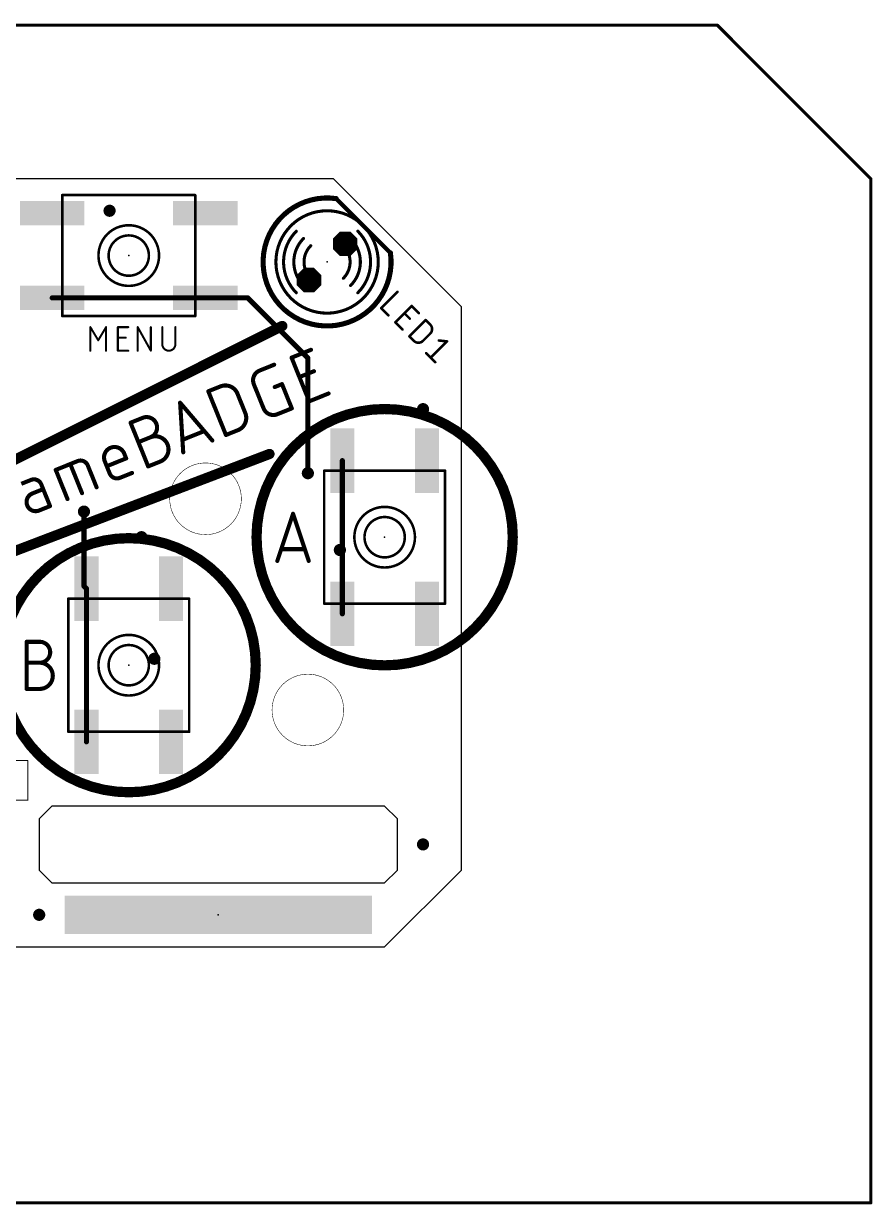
# Model space of a CAD drawing. Extents: x -0.5 to 3.8, y -0.5 to 1.8.
# Drawn here: x 2.145 to 3.803, y -0.503 to 1.803 of the extents above; entities that cross this region are included whole.
import ezdxf

# ---------------------------------------------------------------- set-up
doc = ezdxf.new("R2010")
doc.units = 0
for name, color, linetype in [('1', 22, 'CONTINUOUS'), ('17', 82, 'CONTINUOUS'), ('18', 82, 'CONTINUOUS'), ('20', 30, 'CONTINUOUS'), ('21', 253, 'CONTINUOUS'), ('23', 7, 'CONTINUOUS'), ('25', 253, 'CONTINUOUS'), ('39', 22, 'CONTINUOUS'), ('51', 253, 'CONTINUOUS')]:
    doc.layers.add(name, color=color, linetype=linetype)

# ---------------------------------------------------------------- blocks, each defined once
blk = doc.blocks.new('RECT')
blk.add_solid([(-0.5, -0.5), (0.5, -0.5), (-0.5, 0.5), (0.5, 0.5)])
blk = doc.blocks.new('OCTAGONP')
at = {"const_width": 0.5}
blk.add_lwpolyline([(-0.25, -0.103553), (-0.25, 0.103553), (-0.103553, 0.25), (0.103553, 0.25), (0.25, 0.103553), (0.25, -0.103553), (0.103553, -0.25), (-0.103553, -0.25), (-0.25, -0.103553), (-0.25, 0.103553)], dxfattribs=at)
blk = doc.blocks.new('ROUNDV')
at = {"const_width": 0.5}
blk.add_lwpolyline([(0, -0.25, 1), (0, 0.25, 1), (0, -0.25)], format="xyb", dxfattribs=at)

msp = doc.modelspace()

# ---------------------------------------------------------------- linework, layer by layer
at = {"layer": '1'}
for points, const_width in [([(-0.3, 1.8), (3.5, 1.8)], 0.006), ([(3.5, 1.8), (3.8, 1.5)], 0.006), ([(3.8, 1.5), (3.8, -0.5)], 0.006), ([(2.499606, 1.267323), (2.200394, 1.267323)], 0.01), ([(2.582677, 1.267323), (2.499606, 1.267323)], 0.01), ([(2.7, 1.15), (2.582677, 1.267323)], 0.01), ([(2.7, 0.925), (2.7, 1.15)], 0.01), ([(2.767323, 0.779823), (2.767323, 0.949606)], 0.01), ([(2.2625, 0.85), (2.2625, 0.704429)], 0.01), ([(2.7625, 0.775), (2.767323, 0.779823)], 0.01), ([(2.7625, 0.775), (2.767323, 0.770177)], 0.01), ([(2.767323, 0.770177), (2.767323, 0.650394)], 0.01), ([(2.2625, 0.704429), (2.267323, 0.699606)], 0.01), ([(2.267323, 0.699606), (2.267323, 0.400394)], 0.01), ([(3.8, -0.5), (-0.4, -0.5)], 0.006)]:
    msp.add_lwpolyline(points, dxfattribs=dict(at, const_width=const_width))
for points, const_width in [([(3.501061, 1.801061, 1), (3.498939, 1.798939)], 0.003), ([(3.5, 1.7985, 1), (3.5, 1.8015)], 0.003), ([(3.8015, 1.5, 1), (3.7985, 1.5)], 0.003), ([(3.798939, 1.498939, 1), (3.801061, 1.501061)], 0.003), ([(2.200394, 1.269823, 1), (2.200394, 1.264823)], 0.005), ([(2.499606, 1.269823, 1), (2.499606, 1.264823)], 0.005), ([(2.499606, 1.264823, 1), (2.499606, 1.269823)], 0.005), ([(2.584445, 1.269091, 1), (2.580909, 1.265555)], 0.005), ([(2.582677, 1.264823, 1), (2.582677, 1.269823)], 0.005), ([(2.7025, 1.15, 1), (2.6975, 1.15)], 0.005), ([(2.698232, 1.148232, 1), (2.701768, 1.151768)], 0.005), ([(2.769823, 0.949606, 1), (2.764823, 0.949606)], 0.005), ([(2.6975, 0.925, 1), (2.7025, 0.925)], 0.005), ([(2.265, 0.85, 1), (2.26, 0.85)], 0.005), ([(2.769091, 0.778055, 1), (2.765555, 0.781591)], 0.005), ([(2.764268, 0.776768, 1), (2.760732, 0.773232)], 0.005), ([(2.760732, 0.776768, 1), (2.764268, 0.773232)], 0.005), ([(2.764823, 0.779823, 1), (2.769823, 0.779823)], 0.005), ([(2.769823, 0.770177, 1), (2.764823, 0.770177)], 0.005), ([(2.765555, 0.768409, 1), (2.769091, 0.771945)], 0.005), ([(2.264268, 0.706197, 1), (2.260732, 0.702661)], 0.005), ([(2.26, 0.704429, 1), (2.265, 0.704429)], 0.005), ([(2.269823, 0.699606, 1), (2.264823, 0.699606)], 0.005), ([(2.265555, 0.697839, 1), (2.269091, 0.701374)], 0.005), ([(2.764823, 0.650394, 1), (2.769823, 0.650394)], 0.005), ([(2.264823, 0.400394, 1), (2.269823, 0.400394)], 0.005), ([(3.7985, -0.5, 1), (3.8015, -0.5)], 0.003), ([(3.8, -0.5015, 1), (3.8, -0.4985)], 0.003)]:
    msp.add_lwpolyline(points, format="xyb", dxfattribs=dict(at, const_width=const_width))
at = {"layer": '20'}
for p, q in [((2.75, 1.5), (0.25, 1.5)), ((3, 1.25), (2.75, 1.5)), ((3, 0.15), (3, 1.25)), ((2.175, 0.25), (2.2, 0.275)), ((2.85, 0.275), (2.2, 0.275)), ((2.875, 0.25), (2.85, 0.275)), ((2.175, 0.25), (2.175, 0.15)), ((2.875, 0.15), (2.875, 0.25)), ((2.175, 0.15), (2.2, 0.125)), ((3, 0.15), (2.85, 0)), ((2.85, 0.125), (2.875, 0.15)), ((2.2, 0.125), (2.85, 0.125)), ((0.15, 0), (2.85, 0))]:
    msp.add_line(p, q, dxfattribs=at)
at = {"layer": '20', "const_width": 0.001}
for points in [[(2.5, 0.805, 1), (2.5, 0.945, 1), (2.5, 0.805)], [(2.7, 0.3925, 1), (2.7, 0.5325, 1), (2.7, 0.3925)]]:
    msp.add_lwpolyline(points, format="xyb", dxfattribs=at)
at = {"layer": '21'}
for points, const_width in [([(2.220079, 1.23189), (2.220079, 1.46811)], 0.005), ([(2.220079, 1.46811), (2.479921, 1.46811)], 0.005), ([(2.479921, 1.46811), (2.479921, 1.23189)], 0.005), ([(2.861244, 1.355178), (2.755178, 1.461244)], 0.008), ([(2.1, 0.9375), (2.65, 1.2125)], 0.02), ([(2.479921, 1.23189), (2.220079, 1.23189)], 0.005), ([(2.668118, 1.150624), (2.706029, 1.165941)], 0.008), ([(2.702582, 1.065323), (2.668118, 1.150624)], 0.008), ([(2.605689, 1.125401), (2.634123, 1.136889)], 0.008), ([(2.683435, 1.112712), (2.711868, 1.1242)], 0.008), ([(2.505438, 1.084897), (2.529133, 1.09447)], 0.008), ([(2.539902, 0.999596), (2.505438, 1.084897)], 0.008), ([(2.562401, 1.080349), (2.577718, 1.042437)], 0.008), ([(2.613539, 1.051397), (2.594392, 1.098787)], 0.008), ([(2.635223, 1.093233), (2.64944, 1.098977)], 0.008), ([(2.64944, 1.098977), (2.668587, 1.051588)], 0.008), ([(2.740493, 1.08064), (2.702582, 1.065323)], 0.008), ([(2.456409, 0.965863), (2.450378, 1.062651)], 0.008), ([(2.450378, 1.062651), (2.513276, 0.988838)], 0.008), ([(2.668587, 1.051588), (2.640153, 1.0401)], 0.008), ([(2.353549, 1.02353), (2.377243, 1.033103)], 0.008), ([(2.388012, 0.938229), (2.353549, 1.02353)], 0.008), ([(2.368866, 0.985618), (2.39256, 0.995191)], 0.008), ([(2.497551, 1.007292), (2.454901, 0.99006)], 0.008), ([(2.563597, 1.009169), (2.539902, 0.999596)], 0.008), ([(2.1, 0.7625), (2.625, 0.9625)], 0.02), ([(2.20733, 0.931379), (2.249981, 0.94861)], 0.008), ([(2.25874, 0.885999), (2.235764, 0.942867)], 0.008), ([(2.312795, 0.924376), (2.303222, 0.948071)], 0.008), ([(2.344962, 0.95391), (2.307051, 0.938593)], 0.008), ([(2.341133, 0.963388), (2.344962, 0.95391)], 0.008), ([(2.411707, 0.947802), (2.388012, 0.938229)], 0.008), ([(2.230306, 0.874511), (2.20733, 0.931379)], 0.008), ([(2.269942, 0.940138), (2.287173, 0.897487)], 0.008), ([(2.35645, 0.925477), (2.332756, 0.915904)], 0.008), ([(2.73189, 0.670079), (2.73189, 0.929921)], 0.005), ([(2.73189, 0.929921), (2.96811, 0.929921)], 0.005), ([(2.96811, 0.929921), (2.96811, 0.670079)], 0.005), ([(2.159022, 0.911861), (2.140066, 0.904202)], 0.008), ([(2.196214, 0.860737), (2.178982, 0.903388)], 0.008), ([(2.182812, 0.89391), (2.161486, 0.885294)], 0.008), ([(2.174889, 0.852121), (2.196214, 0.860737)], 0.008), ([(2.23189, 0.420079), (2.23189, 0.679921)], 0.005), ([(2.23189, 0.679921), (2.46811, 0.679921)], 0.005), ([(2.46811, 0.679921), (2.46811, 0.420079)], 0.005), ([(2.96811, 0.670079), (2.73189, 0.670079)], 0.005), ([(2.46811, 0.420079), (2.23189, 0.420079)], 0.005)]:
    msp.add_lwpolyline(points, dxfattribs=dict(at, const_width=const_width))
for points, const_width in [([(2.221329, 1.46811, 1), (2.218829, 1.46811)], 0.0025), ([(2.220079, 1.46936, 1), (2.220079, 1.46686)], 0.0025), ([(2.481171, 1.46811, 1), (2.478671, 1.46811)], 0.0025), ([(2.479921, 1.46686, 1), (2.479921, 1.46936)], 0.0025), ([(2.755178, 1.461244, 3), (2.861244, 1.355178)], 0.01), ([(2.756592, 1.462658, 1), (2.753763, 1.459829)], 0.004), ([(2.754824, 1.458769, 1), (2.755531, 1.463718)], 0.005), ([(2.7375, 1.2375, 1), (2.7375, 1.4375, 1), (2.7375, 1.2375)], 0.006), ([(2.35, 1.290815, 1), (2.35, 1.409185, 1), (2.35, 1.290815)], 0.005), ([(2.35, 1.31063, 1), (2.35, 1.38937, 1), (2.35, 1.31063)], 0.005), ([(2.863718, 1.355531, 1), (2.858769, 1.354824)], 0.005), ([(2.859829, 1.353763, 1), (2.862658, 1.356592)], 0.004), ([(2.220079, 1.23314, 1), (2.220079, 1.23064)], 0.0025), ([(2.218829, 1.23189, 1), (2.221329, 1.23189)], 0.0025), ([(2.478671, 1.23189, 1), (2.481171, 1.23189)], 0.0025), ([(2.479921, 1.23064, 1), (2.479921, 1.23314)], 0.0025), ([(2.652236, 1.208028, 1), (2.647764, 1.216972)], 0.01), ([(2.669972, 1.151373, 1), (2.666263, 1.149874)], 0.004), ([(2.667369, 1.152478, 1), (2.668867, 1.148769)], 0.004), ([(2.706778, 1.164087, 1), (2.70528, 1.167795)], 0.004), ([(2.634872, 1.135035, 1), (2.633374, 1.138743)], 0.004), ([(2.605689, 1.125401, 0.414212), (2.594392, 1.098787)], 0.008), ([(2.60494, 1.127255, 1), (2.606439, 1.123547)], 0.004), ([(2.606439, 1.123547, 1), (2.60494, 1.127255)], 0.004), ([(2.682686, 1.114566, 1), (2.684184, 1.110858)], 0.004), ([(2.712618, 1.122346, 1), (2.711119, 1.126054)], 0.004), ([(2.507293, 1.085646, 1), (2.503584, 1.084148)], 0.004), ([(2.504689, 1.086751, 1), (2.506188, 1.083043)], 0.004), ([(2.562401, 1.080349, 0.414215), (2.529133, 1.09447)], 0.008), ([(2.528384, 1.096325, 1), (2.529882, 1.092616)], 0.004), ([(2.529882, 1.092616, 1), (2.528384, 1.096325)], 0.004), ([(2.564255, 1.081098, 1), (2.560547, 1.0796)], 0.004), ([(2.596247, 1.099536, 1), (2.592538, 1.098037)], 0.004), ([(2.592538, 1.098037, 1), (2.596247, 1.099536)], 0.004), ([(2.634474, 1.095088, 1), (2.635973, 1.091379)], 0.004), ([(2.651295, 1.099727, 1), (2.647586, 1.098228)], 0.004), ([(2.650189, 1.097123, 1), (2.648691, 1.100832)], 0.004), ([(2.741242, 1.078786, 1), (2.739744, 1.082494)], 0.004), ([(2.452375, 1.062776, 1), (2.448382, 1.062527)], 0.004), ([(2.451901, 1.063948, 1), (2.448856, 1.061354)], 0.004), ([(2.560547, 1.0796, 1), (2.564255, 1.081098)], 0.004), ([(2.701832, 1.067177, 1), (2.703331, 1.063468)], 0.004), ([(2.700727, 1.064574, 1), (2.704436, 1.066072)], 0.004), ([(2.392561, 0.995191, 1.000004), (2.377243, 1.033103)], 0.008), ([(2.563597, 1.009169, 0.414216), (2.577718, 1.042437)], 0.008), ([(2.579573, 1.043187, 1), (2.575864, 1.041688)], 0.004), ([(2.575864, 1.041688, 1), (2.579573, 1.043187)], 0.004), ([(2.85, 0.549688, 1), (2.85, 1.050312, 1), (2.85, 0.549688)], 0.02), ([(2.615393, 1.052146, 1), (2.611684, 1.050648)], 0.004), ([(2.613539, 1.051397, 0.41421), (2.640153, 1.0401)], 0.008), ([(2.611684, 1.050648, 1), (2.615393, 1.052146)], 0.004), ([(2.639404, 1.041955, 1), (2.640902, 1.038246)], 0.004), ([(2.640902, 1.038246, 1), (2.639404, 1.041955)], 0.004), ([(2.666732, 1.050839, 1), (2.670441, 1.052337)], 0.004), ([(2.669336, 1.049734, 1), (2.667838, 1.053442)], 0.004), ([(2.355403, 1.024279, 1), (2.351694, 1.02278)], 0.004), ([(2.352799, 1.025384, 1), (2.354298, 1.021675)], 0.004), ([(2.376494, 1.034957, 1), (2.377992, 1.031248)], 0.004), ([(2.377992, 1.031248, 1), (2.376494, 1.034957)], 0.004), ([(2.411707, 0.947802, 1.000001), (2.39256, 0.995191)], 0.008), ([(2.391811, 0.997046, 1), (2.39331, 0.993337)], 0.004), ([(2.391811, 0.997045, 1), (2.39331, 0.993337)], 0.004), ([(2.39331, 0.993337, 1), (2.391811, 0.997046)], 0.004), ([(2.454152, 0.991914, 1), (2.45565, 0.988205)], 0.004), ([(2.498301, 1.005437, 1), (2.496802, 1.009146)], 0.004), ([(2.511754, 0.987541, 1), (2.514798, 0.990136)], 0.004), ([(2.539153, 1.001451, 1), (2.540652, 0.997742)], 0.004), ([(2.538048, 0.998847, 1), (2.541757, 1.000345)], 0.004), ([(2.562848, 1.011024, 1), (2.564346, 1.007315)], 0.004), ([(2.564346, 1.007315, 1), (2.562848, 1.011024)], 0.004), ([(2.341133, 0.963388, 1.000003), (2.303222, 0.948071)], 0.008), ([(2.368117, 0.987472, 1), (2.369615, 0.983764)], 0.004), ([(2.62678, 0.957828, 1), (2.62322, 0.967172)], 0.01), ([(2.237618, 0.943616, 1), (2.23391, 0.942117)], 0.004), ([(2.269942, 0.940138, 0.414214), (2.249981, 0.94861)], 0.008), ([(2.249232, 0.950465, 1), (2.25073, 0.946756)], 0.004), ([(2.25073, 0.946756, 1), (2.249232, 0.950465)], 0.004), ([(2.305076, 0.94882, 1), (2.301367, 0.947322)], 0.004), ([(2.301367, 0.947322, 1), (2.305076, 0.94882)], 0.004), ([(2.342987, 0.964138, 1), (2.339279, 0.962639)], 0.004), ([(2.339279, 0.962639, 1), (2.342987, 0.964137)], 0.004), ([(2.343108, 0.953161, 1), (2.346817, 0.95466)], 0.004), ([(2.345712, 0.952056, 1), (2.344213, 0.955765)], 0.004), ([(2.410958, 0.949656, 1), (2.412456, 0.945947)], 0.004), ([(2.412456, 0.945948, 1), (2.410958, 0.949656)], 0.004), ([(2.454413, 0.965738, 1), (2.458405, 0.965987)], 0.004), ([(2.209185, 0.932128, 1), (2.205476, 0.930629)], 0.004), ([(2.206581, 0.933233, 1), (2.20808, 0.929524)], 0.004), ([(2.271796, 0.940887, 1), (2.268087, 0.939388)], 0.004), ([(2.268087, 0.939388, 1), (2.271796, 0.940887)], 0.004), ([(2.306302, 0.940448, 1), (2.3078, 0.936739)], 0.004), ([(2.312795, 0.924376, 0.414216), (2.332756, 0.915904)], 0.008), ([(2.314649, 0.925126, 1), (2.310941, 0.923627)], 0.004), ([(2.310941, 0.923627, 1), (2.314649, 0.925126)], 0.004), ([(2.3572, 0.923623, 1), (2.355701, 0.927331)], 0.004), ([(2.387263, 0.940083, 1), (2.388762, 0.936374)], 0.004), ([(2.386158, 0.93748, 1), (2.389867, 0.938978)], 0.004), ([(2.73314, 0.929921, 1), (2.73064, 0.929921)], 0.0025), ([(2.73189, 0.931171, 1), (2.73189, 0.928671)], 0.0025), ([(2.96936, 0.929921, 1), (2.96686, 0.929921)], 0.0025), ([(2.96811, 0.928671, 1), (2.96811, 0.931171)], 0.0025), ([(2.158272, 0.913715, 1), (2.159771, 0.910006)], 0.004), ([(2.178982, 0.903388, 0.414214), (2.159022, 0.911861)], 0.008), ([(2.159771, 0.910006, 1), (2.158272, 0.913715)], 0.004), ([(2.180837, 0.904137, 1), (2.177128, 0.902639)], 0.004), ([(2.177128, 0.902639, 1), (2.180837, 0.904137)], 0.004), ([(2.285319, 0.896738, 1), (2.289028, 0.898236)], 0.004), ([(2.332006, 0.917758, 1), (2.333505, 0.914049)], 0.004), ([(2.333505, 0.914049, 1), (2.332006, 0.917758)], 0.004), ([(2.161486, 0.885294, 1), (2.174889, 0.852121)], 0.008), ([(2.160737, 0.887148, 1), (2.162236, 0.88344)], 0.004), ([(2.162236, 0.88344, 1), (2.160737, 0.887148)], 0.004), ([(2.183561, 0.892056, 1), (2.182063, 0.895764)], 0.004), ([(2.228452, 0.873762, 1), (2.232161, 0.875261)], 0.004), ([(2.256885, 0.88525, 1), (2.260594, 0.886748)], 0.004), ([(2.17414, 0.853976, 1), (2.175638, 0.850267)], 0.004), ([(2.175638, 0.850267, 1), (2.17414, 0.853976)], 0.004), ([(2.19436, 0.859988, 1), (2.198069, 0.861487)], 0.004), ([(2.196963, 0.858883, 1), (2.195465, 0.862592)], 0.004), ([(2.85, 0.740815, 1), (2.85, 0.859185, 1), (2.85, 0.740815)], 0.005), ([(2.85, 0.76063, 1), (2.85, 0.83937, 1), (2.85, 0.76063)], 0.005), ([(2.35, 0.301882, 1), (2.35, 0.798118, 1), (2.35, 0.301882)], 0.02), ([(2.23314, 0.679921, 1), (2.23064, 0.679921)], 0.0025), ([(2.23189, 0.681171, 1), (2.23189, 0.678671)], 0.0025), ([(2.46936, 0.679921, 1), (2.46686, 0.679921)], 0.0025), ([(2.46811, 0.678671, 1), (2.46811, 0.681171)], 0.0025), ([(2.73189, 0.671329, 1), (2.73189, 0.668829)], 0.0025), ([(2.73064, 0.670079, 1), (2.73314, 0.670079)], 0.0025), ([(2.96686, 0.670079, 1), (2.96936, 0.670079)], 0.0025), ([(2.96811, 0.668829, 1), (2.96811, 0.671329)], 0.0025), ([(2.35, 0.490815, 1), (2.35, 0.609185, 1), (2.35, 0.490815)], 0.005), ([(2.35, 0.51063, 1), (2.35, 0.58937, 1), (2.35, 0.51063)], 0.005), ([(2.23189, 0.421329, 1), (2.23189, 0.418829)], 0.0025), ([(2.23064, 0.420079, 1), (2.23314, 0.420079)], 0.0025), ([(2.46686, 0.420079, 1), (2.46936, 0.420079)], 0.0025), ([(2.46811, 0.418829, 1), (2.46811, 0.421329)], 0.0025)]:
    msp.add_lwpolyline(points, format="xyb", dxfattribs=dict(at, const_width=const_width))
at = {"layer": '23'}
for p in [(2.35, 1.35), (2.7375, 1.3375), (2.85, 0.8), (2.35, 0.55), (2.525, 0.0625)]:
    msp.add_point(p, dxfattribs=at)
at = {"layer": '25'}
for points, const_width in [([(2.875085, 1.27918), (2.843265, 1.247361)], 0.005), ([(2.843265, 1.247361), (2.857407, 1.233218)], 0.005), ([(2.870842, 1.219783), (2.902662, 1.251603)], 0.005), ([(2.902662, 1.251603), (2.916804, 1.237461)], 0.005), ([(2.884984, 1.205641), (2.870842, 1.219783)], 0.005), ([(2.88852, 1.237461), (2.899126, 1.226854)], 0.005), ([(2.898348, 1.192277), (2.930168, 1.224097)], 0.005), ([(2.930168, 1.224097), (2.939007, 1.215258)], 0.005), ([(2.274999, 1.164205), (2.274999, 1.210205)], 0.004), ([(2.274999, 1.210205), (2.290333, 1.184649)], 0.004), ([(2.290333, 1.184649), (2.305666, 1.210205)], 0.004), ([(2.305666, 1.210205), (2.305666, 1.164205)], 0.004), ([(2.328644, 1.164205), (2.328644, 1.210205)], 0.004), ([(2.328644, 1.210205), (2.349088, 1.210205)], 0.004), ([(2.367555, 1.164205), (2.367555, 1.210205)], 0.004), ([(2.367555, 1.210205), (2.39311, 1.164205)], 0.004), ([(2.39311, 1.164205), (2.39311, 1.210205)], 0.004), ([(2.415555, 1.210205), (2.415555, 1.176982)], 0.004), ([(2.44111, 1.176982), (2.44111, 1.210205)], 0.004), ([(2.939007, 1.19758), (2.924865, 1.183438)], 0.005), ([(2.328644, 1.18976), (2.343977, 1.18976)], 0.004), ([(2.907187, 1.183438), (2.898348, 1.192277)], 0.005), ([(2.971887, 1.182377), (2.940068, 1.150557)], 0.005), ([(2.955977, 1.184145), (2.971887, 1.182377)], 0.005), ([(2.349088, 1.164205), (2.328644, 1.164205)], 0.004), ([(2.931229, 1.159396), (2.948906, 1.141719)], 0.005), ([(2.640277, 0.753705), (2.670944, 0.845705)], 0.008), ([(2.670944, 0.845705), (2.70161, 0.753705)], 0.008), ([(2.693944, 0.776705), (2.647944, 0.776705)], 0.008), ([(2.150499, 0.503705), (2.150499, 0.595705)], 0.008), ([(2.150499, 0.595705), (2.176055, 0.595705)], 0.008), ([(2.150499, 0.554816), (2.176055, 0.554816)], 0.008), ([(2.176055, 0.503705), (2.150499, 0.503705)], 0.008)]:
    msp.add_lwpolyline(points, dxfattribs=dict(at, const_width=const_width))
for points, const_width in [([(2.875969, 1.278296, 1), (2.874201, 1.280064)], 0.0025), ([(2.844149, 1.248244, 1), (2.842381, 1.246477)], 0.0025), ([(2.842381, 1.248244, 1), (2.844149, 1.246477)], 0.0025), ([(2.903546, 1.252487, 1), (2.901778, 1.250719)], 0.0025), ([(2.903546, 1.250719, 1), (2.901778, 1.252487)], 0.0025), ([(2.856523, 1.232335, 1), (2.858291, 1.234102)], 0.0025), ([(2.871726, 1.220667, 1), (2.869958, 1.2189)], 0.0025), ([(2.889404, 1.238345, 1), (2.887636, 1.236577)], 0.0025), ([(2.898242, 1.225971, 1), (2.90001, 1.227738)], 0.0025), ([(2.91592, 1.236577, 1), (2.917688, 1.238345)], 0.0025), ([(2.931052, 1.224981, 1), (2.929284, 1.223213)], 0.0025), ([(2.931052, 1.223213, 1), (2.929284, 1.224981)], 0.0025), ([(2.275999, 1.210205, 1), (2.273999, 1.210205)], 0.002), ([(2.275857, 1.210719, 1), (2.274142, 1.20969)], 0.002), ([(2.306666, 1.210205, 1), (2.304666, 1.210205)], 0.002), ([(2.306523, 1.20969, 1), (2.304808, 1.210719)], 0.002), ([(2.329644, 1.210205, 1), (2.327644, 1.210205)], 0.002), ([(2.328644, 1.211205, 1), (2.328644, 1.209205)], 0.002), ([(2.349088, 1.209205, 1), (2.349088, 1.211205)], 0.002), ([(2.368555, 1.210205, 1), (2.366555, 1.210205)], 0.002), ([(2.368429, 1.21069, 1), (2.366681, 1.209719)], 0.002), ([(2.39411, 1.210205, 1), (2.39211, 1.210205)], 0.002), ([(2.416555, 1.210205, 1), (2.414555, 1.210205)], 0.002), ([(2.44211, 1.210205, 1), (2.44011, 1.210205)], 0.002), ([(2.869958, 1.220667, 1), (2.871726, 1.2189)], 0.0025), ([(2.8841, 1.204757, 1), (2.885868, 1.206525)], 0.0025), ([(2.939007, 1.19758, 0.414214), (2.939007, 1.215258)], 0.005), ([(2.939891, 1.216142, 1), (2.938123, 1.214374)], 0.0025), ([(2.938123, 1.198464, 1), (2.939891, 1.196696)], 0.0025), ([(2.938123, 1.214374, 1), (2.939891, 1.216142)], 0.0025), ([(2.939891, 1.196696, 1), (2.938123, 1.198464)], 0.0025), ([(2.289475, 1.185164, 1), (2.29119, 1.184135)], 0.002), ([(2.289475, 1.184135, 1), (2.29119, 1.185164)], 0.002), ([(2.328644, 1.19076, 1), (2.328644, 1.18876)], 0.002), ([(2.343977, 1.18876, 1), (2.343977, 1.19076)], 0.002), ([(2.415555, 1.176982, 1), (2.44111, 1.176982)], 0.004), ([(2.416555, 1.176982, 1), (2.414555, 1.176982)], 0.002), ([(2.414555, 1.176982, 1), (2.416555, 1.176982)], 0.002), ([(2.44211, 1.176982, 1), (2.44011, 1.176982)], 0.002), ([(2.44011, 1.176982, 1), (2.44211, 1.176982)], 0.002), ([(2.899232, 1.193161, 1), (2.897465, 1.191393)], 0.0025), ([(2.897465, 1.193161, 1), (2.899232, 1.191393)], 0.0025), ([(2.907187, 1.183438, 0.414218), (2.924865, 1.183438)], 0.005), ([(2.908071, 1.184322, 1), (2.906303, 1.182554)], 0.0025), ([(2.906303, 1.182554, 1), (2.908071, 1.184322)], 0.0025), ([(2.923981, 1.184322, 1), (2.925749, 1.182554)], 0.0025), ([(2.925749, 1.182554, 1), (2.923981, 1.184322)], 0.0025), ([(2.956115, 1.185387, 1), (2.955839, 1.182903)], 0.0025), ([(2.972771, 1.181493, 1), (2.971003, 1.183261)], 0.0025), ([(2.971749, 1.181135, 1), (2.972025, 1.18362)], 0.0025), ([(2.273999, 1.164205, 1), (2.275999, 1.164205)], 0.002), ([(2.304666, 1.164205, 1), (2.306666, 1.164205)], 0.002), ([(2.328644, 1.165205, 1), (2.328644, 1.163205)], 0.002), ([(2.327644, 1.164205, 1), (2.329644, 1.164205)], 0.002), ([(2.349088, 1.163205, 1), (2.349088, 1.165205)], 0.002), ([(2.366555, 1.164205, 1), (2.368555, 1.164205)], 0.002), ([(2.39211, 1.164205, 1), (2.39411, 1.164205)], 0.002), ([(2.392236, 1.163719, 1), (2.393985, 1.16469)], 0.002), ([(2.932113, 1.16028, 1), (2.930345, 1.158513)], 0.0025), ([(2.939184, 1.151441, 1), (2.940951, 1.149674)], 0.0025), ([(2.948022, 1.140835, 1), (2.94979, 1.142603)], 0.0025), ([(2.672841, 0.846337, 1), (2.669046, 0.845072)], 0.004), ([(2.672841, 0.845072, 1), (2.669046, 0.846337)], 0.004), ([(2.647944, 0.778705, 1), (2.647944, 0.774705)], 0.004), ([(2.693944, 0.774705, 1), (2.693944, 0.778705)], 0.004), ([(2.63838, 0.754337, 1), (2.642174, 0.753072)], 0.004), ([(2.699713, 0.753072, 1), (2.703508, 0.754337)], 0.004), ([(2.152499, 0.595705, 1), (2.148499, 0.595705)], 0.004), ([(2.150499, 0.597705, 1), (2.150499, 0.593705)], 0.004), ([(2.176055, 0.554816, 1), (2.176055, 0.595705)], 0.008), ([(2.176055, 0.597705, 1), (2.176055, 0.593705)], 0.004), ([(2.176055, 0.593705, 1), (2.176055, 0.597705)], 0.004), ([(2.150499, 0.556816, 1), (2.150499, 0.552816)], 0.004), ([(2.176055, 0.503705, 1), (2.176055, 0.554816)], 0.008), ([(2.176055, 0.556816, 1), (2.176055, 0.552816)], 0.004), ([(2.176055, 0.556816, 1), (2.176055, 0.552816)], 0.004), ([(2.176055, 0.552816, 1), (2.176055, 0.556816)], 0.004), ([(2.150499, 0.505705, 1), (2.150499, 0.501705)], 0.004), ([(2.176055, 0.505705, 1), (2.176055, 0.501705)], 0.004), ([(2.176055, 0.501705, 1), (2.176055, 0.505705)], 0.004), ([(2.148499, 0.503705, 1), (2.152499, 0.503705)], 0.004)]:
    msp.add_lwpolyline(points, format="xyb", dxfattribs=dict(at, const_width=const_width))
at = {"layer": '39', "const_width": 0.002}
for points in [[(1.997323, 0.363701), (2.152677, 0.363701)], [(2.152677, 0.363701), (2.152677, 0.286299)], [(2.152677, 0.286299), (1.997323, 0.286299)]]:
    msp.add_lwpolyline(points, dxfattribs=at)
at = {"layer": '39', "const_width": 0.001}
for points in [[(2.153177, 0.363701, 1), (2.152177, 0.363701)], [(2.152677, 0.363201, 1), (2.152677, 0.364201)], [(2.152177, 0.286299, 1), (2.153177, 0.286299)], [(2.152677, 0.285799, 1), (2.152677, 0.286799)]]:
    msp.add_lwpolyline(points, format="xyb", dxfattribs=at)
at = {"layer": '51'}
for points, const_width in [([(2.677396, 1.397604, 0.414214), (2.677396, 1.277396)], 0.006), ([(2.691538, 1.383462, 0.414214), (2.691538, 1.291538)], 0.006), ([(2.678457, 1.396543, 1), (2.676335, 1.398665)], 0.003), ([(2.692599, 1.382401, 1), (2.690477, 1.384523)], 0.003), ([(2.783462, 1.291538, 0.414214), (2.783462, 1.383462)], 0.006), ([(2.784523, 1.384523, 1), (2.782401, 1.382401)], 0.003), ([(2.797604, 1.277396, 0.414214), (2.797604, 1.397604)], 0.006), ([(2.798665, 1.398665, 1), (2.796543, 1.396543)], 0.003), ([(2.70568, 1.36932, 0.414214), (2.70568, 1.30568)], 0.006), ([(2.706741, 1.368259, 1), (2.704619, 1.37038)], 0.003), ([(2.76932, 1.30568, 0.414214), (2.76932, 1.36932)], 0.006), ([(2.77038, 1.37038, 1), (2.768259, 1.368259)], 0.003), ([(2.690477, 1.290477, 1), (2.692599, 1.292599)], 0.003), ([(2.704619, 1.304619, 1), (2.706741, 1.306741)], 0.003), ([(2.768259, 1.306741, 1), (2.77038, 1.304619)], 0.003), ([(2.782401, 1.292599, 1), (2.784523, 1.290477)], 0.003), ([(2.676335, 1.276335, 1), (2.678457, 1.278457)], 0.003), ([(2.796543, 1.278457, 1), (2.798665, 1.276335)], 0.003)]:
    msp.add_lwpolyline(points, format="xyb", dxfattribs=dict(at, const_width=const_width))

# ---------------------------------------------------------------- block references
at = {"layer": '1', "xscale": 0.125984, "yscale": 0.047244}
for p, rotation in [((2.200394, 1.432677), 180), ((2.499606, 1.432677), 180), ((2.200394, 1.267323), 180), ((2.499606, 1.267323), 180), ((2.767323, 0.949606), 90), ((2.932677, 0.949606), 90), ((2.267323, 0.699606), 90), ((2.432677, 0.699606), 90), ((2.767323, 0.650394), 90), ((2.932677, 0.650394), 90), ((2.267323, 0.400394), 90), ((2.432677, 0.400394), 90)]:
    msp.add_blockref('RECT', p, dxfattribs=dict(at, rotation=rotation))
at = {"layer": '1', "xscale": 0.6, "yscale": 0.075}
msp.add_blockref('RECT', (2.525, 0.0625), dxfattribs=at)
at = {"layer": '17', "xscale": 0.048, "yscale": 0.048, "rotation": 45}
for p in [(2.772855, 1.372855), (2.702145, 1.302145)]:
    msp.add_blockref('OCTAGONP', p, dxfattribs=at)
at = {"layer": '18', "xscale": 0.02378, "yscale": 0.02378}
for p in [(2.3125, 1.4375), (2.925, 1.05), (2.7, 0.925), (2.2625, 0.85), (2.375, 0.8), (2.7625, 0.775), (2.4, 0.5625), (2.925, 0.2), (2.175, 0.0625)]:
    msp.add_blockref('ROUNDV', p, dxfattribs=at)

doc.saveas('drawing.dxf')
